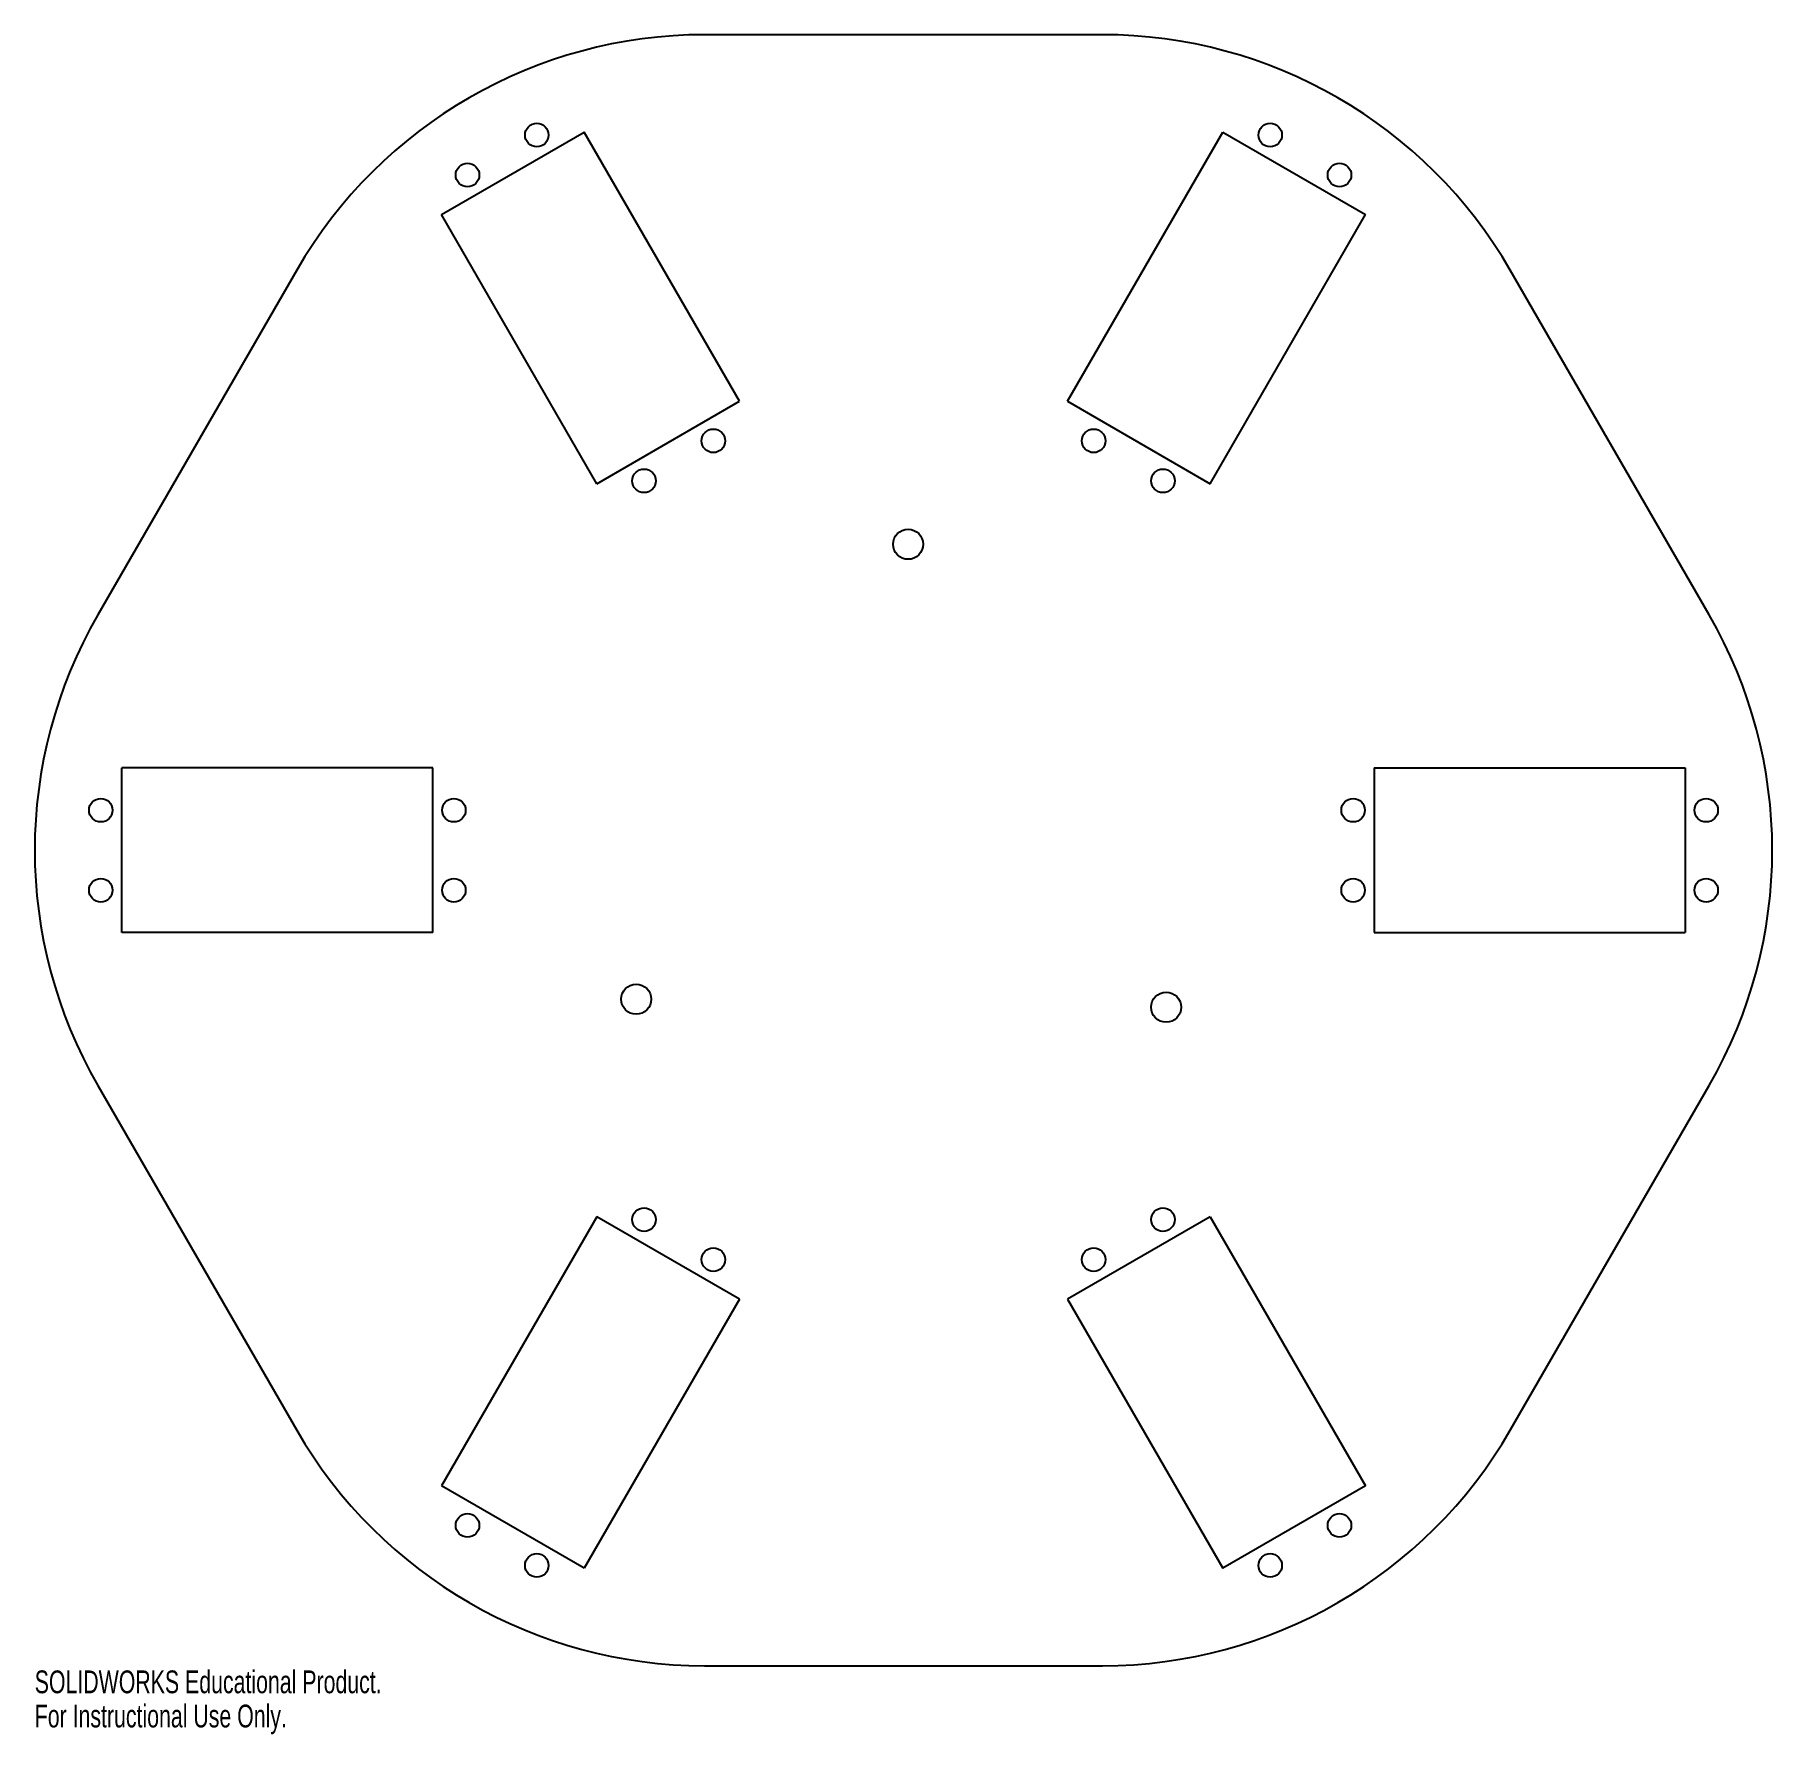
# Model space of a CAD drawing. Header units: millimetres. Extents: x -185 to 185, y -188 to 173.
import ezdxf

# ---------------------------------------------------------------- set-up
doc = ezdxf.new("R2010")
doc.units = ezdxf.units.MM
doc.styles.add('SLDTEXTSTYLE0', font='TXT', dxfattribs={"width": 0.7})

msp = doc.modelspace()

# ---------------------------------------------------------------- linework, layer by layer
at = {"color": 7, "linetype": 'Continuous', "lineweight": 25}
for p, q in [((42.26, 173.21), (-42.26, 173.21)), ((-98.16, 135.01), (-67.84, 152.51)), ((-34.84, 95.35), (-67.84, 152.51)), ((34.84, 95.35), (67.84, 152.51)), ((67.84, 152.51), (98.16, 135.01)), ((-65.16, 77.85), (-98.16, 135.01)), ((65.16, 77.85), (98.16, 135.01)), ((-128.87, 123.21), (-171.13, 50)), ((171.13, 50), (128.87, 123.21)), ((-65.16, 77.85), (-34.84, 95.35)), ((34.84, 95.35), (65.16, 77.85)), ((-166, -17.5), (-166, 17.5)), ((-100, 17.5), (-166, 17.5)), ((-100, -17.5), (-100, 17.5)), ((100, 17.5), (100, -17.5)), ((100, 17.5), (166, 17.5)), ((166, 17.5), (166, -17.5)), ((-100, -17.5), (-166, -17.5)), ((100, -17.5), (166, -17.5)), ((-171.13, -50), (-128.87, -123.21)), ((128.87, -123.21), (171.13, -50)), ((-65.16, -77.85), (-98.16, -135.01)), ((-34.84, -95.35), (-65.16, -77.85)), ((65.16, -77.85), (34.84, -95.35)), ((65.16, -77.85), (98.16, -135.01)), ((-34.84, -95.35), (-67.84, -152.51)), ((34.84, -95.35), (67.84, -152.51)), ((-67.84, -152.51), (-98.16, -135.01)), ((98.16, -135.01), (67.84, -152.51)), ((-42.26, -173.21), (42.26, -173.21))]:
    msp.add_line(p, q, dxfattribs=at)
for centre, radius in [((-77.89, 151.91), 2.5), ((77.89, 151.91), 2.5), ((-92.61, 143.41), 2.5), ((92.61, 143.41), 2.5), ((-40.39, 86.96), 2.5), ((40.39, 86.96), 2.5), ((-55.11, 78.46), 2.5), ((55.11, 78.46), 2.5), ((0.98, 64.99), 3.2), ((-170.5, 8.5), 2.5), ((-95.5, 8.5), 2.5), ((95.5, 8.5), 2.5), ((170.5, 8.5), 2.5), ((-170.5, -8.5), 2.5), ((-95.5, -8.5), 2.5), ((95.5, -8.5), 2.5), ((170.5, -8.5), 2.5), ((-56.78, -31.65), 3.2), ((55.79, -33.35), 3.2), ((-55.11, -78.46), 2.5), ((55.11, -78.46), 2.5), ((-40.39, -86.96), 2.5), ((40.39, -86.96), 2.5), ((-92.61, -143.41), 2.5), ((92.61, -143.41), 2.5), ((-77.89, -151.91), 2.5), ((77.89, -151.91), 2.5)]:
    msp.add_circle(centre, radius, dxfattribs=at)
for centre, start, end in [((-42.26, 73.21), 90, 150), ((42.26, 73.21), 30, 90), ((-84.53, 0), 150, 210), ((84.53, 0), 330, 30), ((-42.26, -73.21), 210, 270), ((42.26, -73.21), 270, 330)]:
    msp.add_arc(centre, 100, start, end, dxfattribs=at)

# ---------------------------------------------------------------- texts
at = {"color": 7, "linetype": 'Continuous', "char_height": 4.8336, "attachment_point": 1, "style": 'SLDTEXTSTYLE0'}
for s, insert in [('SOLIDWORKS Educational Product.', (-184.53, -174.22)), ('For Instructional Use Only.', (-184.53, -181.48))]:
    msp.add_mtext(s, dxfattribs=dict(at, insert=insert))

doc.saveas('drawing.dxf')
